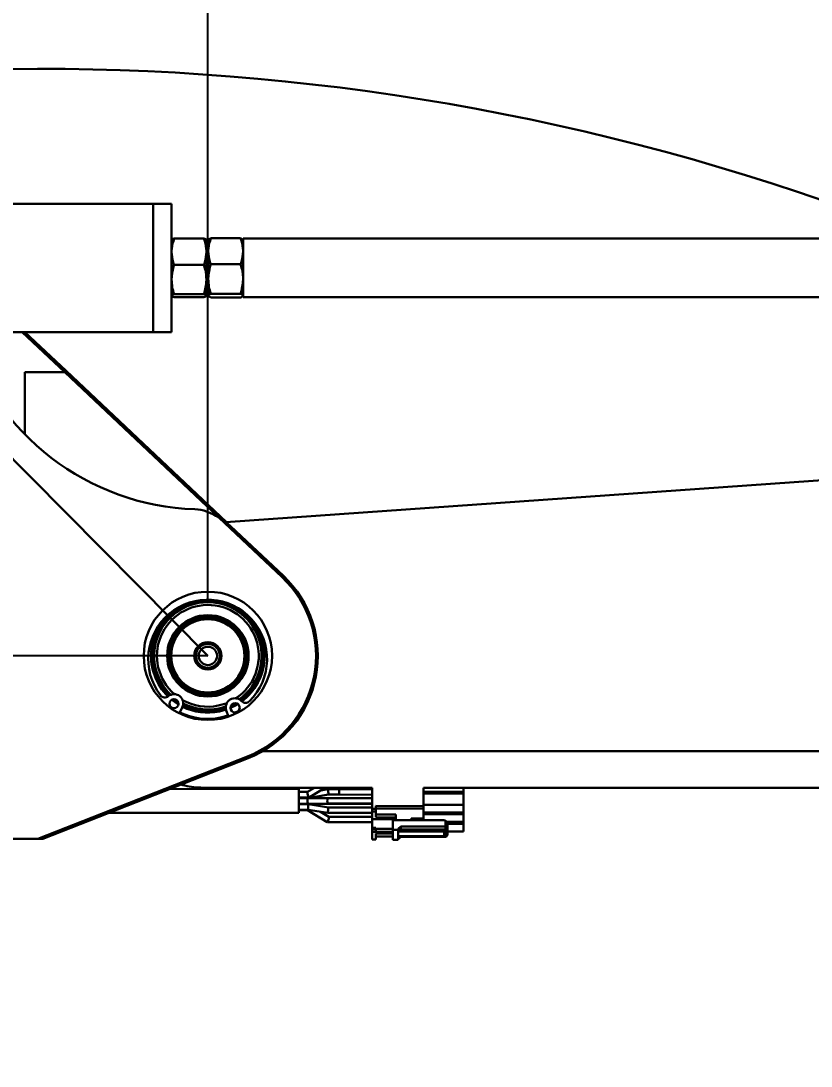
# Model space of a CAD drawing. Header units: millimetres. Extents: x 8 to 22425, y -1213 to 4973.
# Drawn here: x 17081.5 to 17297, y 4076.1 to 4361.2 of the extents above; entities that cross this region are included whole.
import ezdxf

# ---------------------------------------------------------------- set-up
doc = ezdxf.new("R2010")
doc.units = ezdxf.units.MM
doc.header["$PDSIZE"] = -1
doc.styles.get("Standard").update_dxf_attribs({"font": 'hyswlongfangsong.ttf'})
doc.dimstyles.new('ISO-25', dxfattribs={"dimscale": 25, "dimtxt": 3.5, "dimasz": 1.6, "dimexe": 1.25, "dimexo": 0.625, "dimtad": 1, "dimdec": 0, "dimzin": 9, "dimdsep": 46, "dimtxsty": 'Standard', "dimcen": 2.5, "dimadec": 0, "dimazin": 2, "dimtfac": 1, "dimtdec": 0, "dimtofl": 0, "dimtmove": 0, "dimatfit": 3, "dimfxl": 1, "dimarcsym": 0})

# ---------------------------------------------------------------- blocks, each defined once
blk = doc.blocks.new('*D141')
at = {"color": 0, "lineweight": -2, "transparency": 16777216}
for p, q in [((17132.49, 4203.66), (17132.49, 4456.35)), ((17832.49, 4203.66), (17832.49, 4456.35)), ((17172.49, 4425.1), (17792.49, 4425.1))]:
    blk.add_line(p, q, dxfattribs=at)
at = {"color": 0, "transparency": 16777216}
for points in [[(17172.49, 4431.77), (17172.49, 4418.43), (17132.49, 4425.1)], [(17792.49, 4431.77), (17792.49, 4418.43), (17832.49, 4425.1)]]:
    blk.add_solid(points, dxfattribs=at)
at = {"layer": 'Defpoints', "color": 0, "transparency": 16777216}
for p in [(17832.49, 4425.1), (17132.49, 4188.03), (17832.49, 4188.03)]:
    blk.add_point(p, dxfattribs=at)
at = {"color": 0, "transparency": 16777216, "insert": (17482.49, 4484.48), "char_height": 87.5, "attachment_point": 5}
blk.add_mtext('700', dxfattribs=at)
blk = doc.blocks.new('*D143')
at = {"color": 0, "lineweight": -2, "transparency": 16777216}
for p, q in [((17027.03, 4137.77), (17027.03, 4456.53)), ((17132.49, 4203.66), (17132.49, 4456.53)), ((16987.03, 4425.28), (16804.3, 4425.28)), ((17172.49, 4425.28), (17212.49, 4425.28))]:
    blk.add_line(p, q, dxfattribs=at)
at = {"color": 0, "transparency": 16777216}
for points in [[(16987.03, 4431.95), (16987.03, 4418.61), (17027.03, 4425.28)], [(17172.49, 4431.95), (17172.49, 4418.61), (17132.49, 4425.28)]]:
    blk.add_solid(points, dxfattribs=at)
at = {"layer": 'Defpoints', "color": 0, "transparency": 16777216}
for p in [(17027.03, 4425.28), (17132.49, 4188.03), (17027.03, 4122.15)]:
    blk.add_point(p, dxfattribs=at)
at = {"color": 0, "transparency": 16777216, "insert": (16875.66, 4484.65), "char_height": 87.5, "attachment_point": 5}
blk.add_mtext('105', dxfattribs=at)
blk = doc.blocks.new('*D144')
at = {"color": 0, "lineweight": -2, "transparency": 16777216}
for p, q in [((16818.47, 4228.03), (16818.47, 4268.03)), ((17116.86, 4188.03), (16787.22, 4188.03)), ((17058.03, 4078.1), (16787.22, 4078.1)), ((16818.47, 4038.1), (16818.47, 3854.26))]:
    blk.add_line(p, q, dxfattribs=at)
at = {"color": 0, "transparency": 16777216}
for points in [[(16811.8, 4228.03), (16825.14, 4228.03), (16818.47, 4188.03)], [(16811.8, 4038.1), (16825.14, 4038.1), (16818.47, 4078.1)]]:
    blk.add_solid(points, dxfattribs=at)
at = {"layer": 'Defpoints', "color": 0, "transparency": 16777216}
for p in [(17132.49, 4188.03), (16818.47, 4078.1), (17073.65, 4078.1)]:
    blk.add_point(p, dxfattribs=at)
at = {"color": 0, "transparency": 16777216, "insert": (16759.09, 3926.18), "char_height": 87.5, "attachment_point": 5, "rotation": 90}
blk.add_mtext('110', dxfattribs=at)
blk = doc.blocks.new('*D176')
at = {"color": 0, "lineweight": -2, "transparency": 16777216}
for p, q in [((17062.93, 4348.11), (16153, 4348.11)), ((16184.25, 2991.03), (16184.25, 4308.11)), ((17673.36, 2951.03), (16153, 2951.03))]:
    blk.add_line(p, q, dxfattribs=at)
at = {"color": 0, "transparency": 16777216}
for points in [[(16177.59, 4308.11), (16190.92, 4308.11), (16184.25, 4348.11)], [(16177.59, 2991.03), (16190.92, 2991.03), (16184.25, 2951.03)]]:
    blk.add_solid(points, dxfattribs=at)
at = {"layer": 'Defpoints', "color": 0, "transparency": 16777216}
for p in [(16184.25, 4348.11), (17078.56, 4348.11), (17688.99, 2951.03)]:
    blk.add_point(p, dxfattribs=at)
at = {"color": 0, "transparency": 16777216, "insert": (16124.88, 3649.57), "char_height": 87.5, "attachment_point": 5, "rotation": 90}
blk.add_mtext('1397', dxfattribs=at)

msp = doc.modelspace()

# ---------------------------------------------------------------- linework, layer by layer
at = {"color": 161, "linetype": 'Continuous', "lineweight": 30, "true_color": 0x67adff}
for p, q in [((17117.6, 4311.36), (17048.82, 4311.36)), ((17117.6, 4276.36), (17117.6, 4311.36)), ((17117.6, 4311.36), (17122.6, 4311.36)), ((17122.6, 4311.36), (17122.6, 4276.36)), ((17131.42, 4301.85), (17123.28, 4301.85)), ((17132.1, 4298.27), (17132.1, 4301.47)), ((17132.6, 4298.4), (17132.6, 4301.48)), ((17141.42, 4301.93), (17133.28, 4301.93)), ((17692.1, 4301.86), (17142.1, 4301.86)), ((17142.1, 4301.86), (17142.1, 4285.86)), ((17132.6, 4298.86), (17132.1, 4298.86)), ((17132.1, 4298.27), (17132.1, 4290.68)), ((17132.6, 4290.83), (17132.6, 4298.4)), ((17131.42, 4294.68), (17123.28, 4294.68)), ((17141.42, 4294.86), (17133.28, 4294.86)), ((17027.6, 4293.86), (17132.49, 4188.03)), ((17132.49, 4188.03), (17027.6, 4293.86)), ((17132.1, 4290.68), (17132.1, 4286.28)), ((17132.1, 4288.86), (17132.6, 4288.86)), ((17132.6, 4286.3), (17132.6, 4290.83)), ((17131.42, 4286.69), (17123.28, 4286.69)), ((17131.42, 4285.87), (17123.28, 4285.87)), ((17141.42, 4286.8), (17133.28, 4286.8)), ((17141.42, 4285.8), (17133.28, 4285.8)), ((17142.1, 4285.86), (17692.1, 4285.86)), ((17117.6, 4276.36), (17048.82, 4276.36)), ((17093.5, 4265.38), (17081.86, 4276.36)), ((17082.58, 4276.36), (17093.84, 4265.74)), ((17122.6, 4276.36), (17117.6, 4276.36)), ((17093.84, 4265.74), (17137.57, 4224.48)), ((17137.41, 4224.47), (17727.07, 4266.12)), ((17082.55, 4248.51), (17082.57, 4265.39)), ((17082.57, 4265.39), (17093.49, 4265.38)), ((17135.44, 4225.81), (17093.49, 4265.38)), ((17152.73, 4209.49), (17135.44, 4225.81)), ((17138.71, 4223.4), (17153.08, 4209.85)), ((17027.49, 4188.15), (17132.49, 4188.03)), ((17122.84, 4173.79), (17122.25, 4174.21)), ((17124.41, 4175.4), (17123.25, 4176.23)), ((17124.19, 4175.79), (17123.69, 4176.14)), ((17137.4, 4174.25), (17135.46, 4173.7)), ((17139.62, 4175.08), (17139.08, 4174.79)), ((17125.52, 4173.96), (17124.73, 4172.35)), ((17137.39, 4174.08), (17135.49, 4173.55)), ((17137.38, 4173.87), (17135.53, 4173.35)), ((17137.39, 4173.73), (17135.56, 4173.23)), ((17137.44, 4173.45), (17135.61, 4172.95)), ((17137.46, 4173.35), (17135.63, 4172.86)), ((17137.99, 4171.74), (17135.98, 4171.19)), ((17138.09, 4171.45), (17137.51, 4173.16)), ((17086.14, 4138.08), (17143.29, 4160.58)), ((17143.48, 4160.12), (17087.5, 4138.08)), ((17147.46, 4162.03), (17792.49, 4162.03)), ((17157.3, 4151.68), (17122.14, 4151.72)), ((17132.49, 4152.03), (17177.3, 4152.03)), ((17161.54, 4152.03), (17159.69, 4150.89)), ((17160.12, 4149.4), (17164.41, 4152.03)), ((17165.24, 4151.69), (17163.29, 4151.34)), ((17168.3, 4151.69), (17165.24, 4151.69)), ((17177.3, 4151.65), (17168.3, 4151.66)), ((17177.3, 4146.27), (17177.3, 4152.04)), ((17191.3, 4152.04), (17191.3, 4147.06)), ((17191.3, 4152.03), (17792.49, 4152.03)), ((17202.23, 4152.03), (17202.23, 4150.95)), ((17159.69, 4150.89), (17157.3, 4150.9)), ((17157.3, 4149.4), (17160.11, 4149.39)), ((17157.3, 4149.29), (17160.31, 4149.29)), ((17159.9, 4149.2), (17157.3, 4149.2)), ((17165.3, 4149.23), (17159.9, 4149.2)), ((17160.31, 4149.29), (17165.37, 4150.19)), ((17177.3, 4149.22), (17165.3, 4149.23)), ((17165.37, 4150.19), (17168.3, 4150.19)), ((17168.3, 4151.25), (17168.3, 4151.24)), ((17168.3, 4150.16), (17177.3, 4150.15)), ((17202.23, 4150.95), (17191.3, 4150.96)), ((17191.3, 4150.45), (17202.23, 4150.44)), ((17202.23, 4150.44), (17202.22, 4147.39)), ((17202.23, 4150.44), (17202.23, 4150.95)), ((17157.3, 4147.7), (17159.9, 4147.7)), ((17157.3, 4147.66), (17159.9, 4147.66)), ((17159.96, 4147.56), (17157.3, 4147.56)), ((17157.3, 4146.06), (17159.84, 4146.06)), ((17157.3, 4145.89), (17159.68, 4145.89)), ((17159.68, 4145.89), (17165.07, 4142.63)), ((17159.84, 4146.06), (17165.24, 4145.18)), ((17159.9, 4147.7), (17165.3, 4147.73)), ((17159.9, 4147.66), (17165.3, 4147.62)), ((17165.36, 4146.68), (17159.96, 4147.56)), ((17165.3, 4147.73), (17177.3, 4147.72)), ((17165.3, 4147.62), (17177.3, 4147.6)), ((17165.3, 4146.29), (17165.3, 4146.27)), ((17177.3, 4146.67), (17165.36, 4146.68)), ((17178.3, 4146.27), (17177.3, 4146.27)), ((17191.3, 4147.06), (17178.3, 4147.07)), ((17178.3, 4147.07), (17178.3, 4146.27)), ((17191.3, 4146.38), (17178.3, 4146.4)), ((17191.3, 4146.38), (17191.29, 4143.17)), ((17202.22, 4147.39), (17191.3, 4147.4)), ((17202.22, 4147.39), (17202.22, 4145.33)), ((17105.68, 4145.24), (17157.3, 4145.18)), ((17165.5, 4144.13), (17163.21, 4145.51)), ((17165.24, 4145.18), (17177.3, 4145.17)), ((17177.3, 4144.12), (17165.49, 4144.13)), ((17177.29, 4143.53), (17177.3, 4145.6)), ((17177.29, 4143.53), (17178.29, 4143.52)), ((17177.29, 4143.47), (17178.29, 4143.47)), ((17177.29, 4143.47), (17177.29, 4141.07)), ((17177.3, 4145.6), (17178.3, 4145.6)), ((17178.29, 4143.52), (17183.79, 4143.52)), ((17178.3, 4143.98), (17178.3, 4145.6)), ((17178.3, 4144.78), (17183.8, 4144.78)), ((17183.8, 4143.97), (17178.3, 4143.98)), ((17182.93, 4140.59), (17182.94, 4143.18)), ((17182.94, 4143.18), (17196.84, 4143.16)), ((17183.79, 4143.52), (17183.8, 4143.97)), ((17183.8, 4143.97), (17183.8, 4144.78)), ((17187.94, 4143.65), (17190.94, 4143.65)), ((17187.94, 4143.2), (17187.94, 4143.65)), ((17187.94, 4143.2), (17188.13, 4143.17)), ((17190.94, 4143.65), (17190.94, 4143.19)), ((17202.22, 4145.33), (17191.3, 4145.34)), ((17202.22, 4144.79), (17191.3, 4144.8)), ((17197.33, 4141.47), (17197.34, 4143.04)), ((17202.22, 4145.33), (17202.22, 4144.79)), ((17202.22, 4144.79), (17202.22, 4142.74)), ((17165.08, 4142.63), (17177.29, 4142.62)), ((17177.29, 4141.07), (17178.29, 4141.07)), ((17177.29, 4140.72), (17177.29, 4141.07)), ((17178.29, 4140.71), (17177.29, 4140.72)), ((17178.29, 4140.04), (17177.29, 4140.04)), ((17177.29, 4137.97), (17177.29, 4140.04)), ((17178.29, 4140.71), (17178.29, 4141.07)), ((17178.29, 4140.84), (17182.93, 4140.84)), ((17182.93, 4140.04), (17178.29, 4140.04)), ((17182.93, 4140.59), (17184.43, 4140.59)), ((17182.93, 4137.8), (17182.93, 4140.59)), ((17184.43, 4140.86), (17185.13, 4141.48)), ((17184.43, 4140.86), (17184.43, 4140.59)), ((17185.13, 4140.71), (17184.43, 4140.08)), ((17184.43, 4137.8), (17184.43, 4140.59)), ((17196.93, 4140.07), (17184.43, 4140.08)), ((17185.13, 4141.48), (17197.33, 4141.47)), ((17185.13, 4141.48), (17185.13, 4140.71)), ((17185.13, 4140.71), (17197.33, 4140.69)), ((17196.92, 4138.83), (17196.93, 4140.07)), ((17197.69, 4140.56), (17197.28, 4140.2)), ((17197.28, 4138.96), (17197.28, 4140.2)), ((17197.33, 4140.69), (17197.33, 4141.47)), ((17202.22, 4142.74), (17197.64, 4142.74)), ((17197.69, 4140.56), (17197.69, 4139.32)), ((17202.22, 4142.2), (17197.81, 4142.2)), ((17197.83, 4141.68), (17197.83, 4142.04)), ((17197.83, 4141.14), (17197.83, 4141.68)), ((17197.83, 4141.14), (17197.83, 4140.88)), ((17197.83, 4139.63), (17197.83, 4140.88)), ((17197.83, 4140.15), (17202.22, 4140.14)), ((17202.22, 4142.74), (17202.22, 4142.2)), ((17202.22, 4142.2), (17202.22, 4140.14)), ((17086.14, 4138.08), (16999.74, 4138.18)), ((17178.29, 4137.97), (17177.29, 4137.97)), ((17177.29, 4137.92), (17178.29, 4137.92)), ((17178.29, 4137.97), (17178.29, 4139.59)), ((17178.29, 4139.59), (17182.93, 4139.58)), ((17178.29, 4138.77), (17182.93, 4138.77)), ((17178.29, 4138.72), (17182.93, 4138.71)), ((17182.93, 4137.8), (17184.43, 4137.8)), ((17196.92, 4138.83), (17184.43, 4138.84)), ((17184.43, 4138.06), (17185.13, 4138.69)), ((17185.13, 4138.84), (17185.13, 4138.69)), ((17185.13, 4138.69), (17197.33, 4138.67)), ((17197.69, 4139.32), (17197.28, 4138.96)), ((17197.33, 4138.67), (17197.33, 4139)), ((17197.83, 4139.35), (17197.83, 4139.63))]:
    msp.add_line(p, q, dxfattribs=at)
at = {"color": 161, "linetype": 'Continuous', "lineweight": 30, "true_color": 0x67adff, "flags": 128}
for points in [[(17152.73, 4209.49), (17152.8, 4209.56), (17152.86, 4209.63), (17152.92, 4209.69), (17152.98, 4209.75), (17153.02, 4209.79), (17153.05, 4209.83), (17153.07, 4209.85), (17153.08, 4209.85)], [(17124.47, 4174.77), (17124.23, 4174.92), (17122.63, 4176.07)], [(17124.48, 4174.88), (17124.28, 4175), (17122.72, 4176.13)], [(17124.46, 4175.22), (17124.43, 4175.24), (17123.06, 4176.22)], [(17137.69, 4175.16), (17137.45, 4175.07), (17135.31, 4174.44)], [(17140.57, 4174.92), (17140.02, 4174.6), (17138.67, 4173.93)], [(17140.66, 4174.86), (17140.07, 4174.51), (17138.67, 4173.82)], [(17140.26, 4175.06), (17139.88, 4174.84), (17138.73, 4174.26)], [(17140.07, 4175.1), (17139.82, 4174.96), (17138.81, 4174.44)], [(17140.79, 4172.97), (17140.58, 4172.86), (17140.15, 4172.63)], [(17143.29, 4160.58), (17143.33, 4160.49), (17143.36, 4160.41), (17143.4, 4160.32), (17143.42, 4160.25), (17143.45, 4160.2), (17143.46, 4160.15), (17143.47, 4160.13), (17143.48, 4160.12)], [(17157.3, 4149.91), (17157.3, 4150.77), (17157.3, 4151.38), (17157.3, 4151.66), (17157.3, 4151.68)], [(17168.3, 4151.69), (17168.3, 4151.64), (17168.3, 4151.49), (17168.3, 4151.25)], [(17157.3, 4145.18), (17157.3, 4145.19), (17157.3, 4145.43), (17157.3, 4145.99), (17157.3, 4146.82), (17157.3, 4147.82), (17157.3, 4148.89), (17157.3, 4149.91)], [(17168.3, 4150.16), (17168.3, 4150.16), (17168.3, 4150.24), (17168.3, 4150.42), (17168.3, 4150.67), (17168.3, 4150.96), (17168.3, 4151.24)], [(17177.3, 4145.6), (17177.3, 4145.65), (17177.3, 4145.72), (17177.3, 4145.8), (17177.3, 4145.89), (17177.3, 4145.98), (17177.3, 4146.08), (17177.3, 4146.18), (17177.3, 4146.27)], [(17178.3, 4145.6), (17178.3, 4145.65), (17178.3, 4145.72), (17178.3, 4145.8), (17178.3, 4145.89), (17178.3, 4145.98), (17178.3, 4146.08), (17178.3, 4146.18), (17178.3, 4146.27)], [(17191.3, 4146.38), (17191.3, 4146.44), (17191.3, 4146.5), (17191.3, 4146.58), (17191.3, 4146.67), (17191.3, 4146.77), (17191.3, 4146.87), (17191.3, 4146.96), (17191.3, 4147.06)], [(17190.74, 4143.17), (17190.81, 4143.18), (17190.94, 4143.19)], [(17177.29, 4140.04), (17177.29, 4140.1), (17177.29, 4140.16), (17177.29, 4140.24), (17177.29, 4140.33), (17177.29, 4140.43), (17177.29, 4140.53), (17177.29, 4140.62), (17177.29, 4140.72)], [(17178.29, 4140.04), (17178.29, 4140.09), (17178.29, 4140.16), (17178.29, 4140.24), (17178.29, 4140.33), (17178.29, 4140.43), (17178.29, 4140.53), (17178.29, 4140.62), (17178.29, 4140.71)], [(17086.14, 4138.08), (17086.4, 4138.08), (17086.66, 4138.08), (17086.89, 4138.08), (17087.1, 4138.08), (17087.27, 4138.08), (17087.4, 4138.08), (17087.47, 4138.08), (17087.5, 4138.08)]]:
    msp.add_lwpolyline(points, dxfattribs=at)
at = {"color": 161, "linetype": 'Continuous', "lineweight": 30, "true_color": 0x67adff}
for centre, radius in [((17132.49, 4188.03), 17.5), ((17132.49, 4188.03), 11.1), ((17132.49, 4188.03), 10.9), ((17132.49, 4188.03), 10.7), ((17132.49, 4188.03), 10.5), ((17132.49, 4188.03), 10), ((17132.49, 4188.03), 3.75), ((17132.49, 4188.03), 3.25), ((17132.49, 4188.03), 2.5), ((17123.24, 4174.98), 1.25), ((17139.92, 4173.86), 1.25)]:
    msp.add_circle(centre, radius, dxfattribs=at)
at = {"lineweight": 30}
msp.add_arc((17086.79, 3698.16), 650, 47.43884, 134.01229, dxfattribs=at)
at = {"color": 161, "linetype": 'Continuous', "lineweight": 30, "true_color": 0x67adff}
for centre, radius, start, end in [((17131.24, 4295.98), 68, 196.7701, 268.082), ((17124.82, 4235.99), 42.96, 136.1609, 136.8236), ((17128.63, 4218.03), 10, 69.3738, 88.082), ((17124.82, 4207.9), 20.82, 59.3346, 69.3738), ((17132.49, 4188.03), 29.5, 291.4876, 46.6663), ((17132.49, 4188.03), 30, 291.4876, 46.6663), ((17132.43, 4187.13), 16.2, 314.8099, 217.5239), ((17132.49, 4188.03), 15.12, 306.497, 225.8367), ((17132.49, 4188.03), 14.99, 306.4413, 225.5799), ((17132.49, 4188.03), 14.79, 306.0922, 226.2416), ((17132.49, 4188.03), 15.5, 126.1419, 225.5891), ((17132.49, 4188.03), 15.4, 114.1875, 225.6425), ((17132.49, 4188.03), 14.63, 305.8154, 226.5184), ((17132.49, 4188.03), 13.88, 303.4117, 228.922), ((17132.49, 4188.03), 15.4, 306.4348, 58.1462), ((17132.49, 4188.03), 15.5, 306.7447, 46.1919), ((17120.77, 4178.18), 1.5, 217.5239, 308.9177), ((17123.28, 4175.07), 2.5, 333.6669, 128.9177), ((17132.49, 4188.03), 13.88, 240.3191, 281.7085), ((17132.49, 4188.03), 15.4, 243.5986, 281.7085), ((17132.49, 4188.03), 15.12, 243.4044, 281.7085), ((17132.49, 4188.03), 14.99, 243.2704, 281.7085), ((17132.49, 4188.03), 14.79, 242.9996, 281.7085), ((17132.49, 4188.03), 14.63, 242.7227, 281.7085), ((17139.88, 4173.96), 2.5, 43.4161, 198.6669), ((17142.79, 4176.71), 1.5, 223.4161, 314.8099), ((17132.49, 4188.03), 17.2, 243.6669, 281.7085), ((17132.49, 4188.03), 15.5, 243.6366, 281.7085), ((17197.8, 4143.48), 20.51, 179.8611, 180.0143), ((17198.8, 4143.47), 20.51, 179.8611, 180.0143), ((17187.96, 4142.91), 0.741, 20.6455, 91.948), ((17190.91, 4142.91), 0.741, 87.8927, 159.2682), ((17196.84, 4142.07), 1.1, 62.9623, 90.0804), ((17196.93, 4140.6), 0.532, 269.4631, 310.915), ((17197.36, 4141.17), 0.475, 266.8248, 356.4186), ((17197.41, 4140.88), 0.423, 310.7373, 359.2646), ((17197.8, 4137.92), 20.51, 179.8611, 180.0143), ((17186.19, 4137.93), 7.9, 179.7388, 180.1367), ((17196.93, 4139.36), 0.532, 269.4181, 310.926), ((17197.41, 4139.64), 0.422, 310.7178, 359.2496)]:
    msp.add_arc(centre, radius, start, end, dxfattribs=at)
for centre, major_axis, ratio, start_param, end_param in [((17032.7, 4322.74), (60.8, -57.36), 0.005982, 6.276831, 6.283185), ((17165.3, 4150.94), (-0.066, 0.75), 0.041018, 3.145235, 6.286828), ((17159.9, 4150.14), (-0.212, 0.749), 0.191637, 0.054278, 3.195871), ((17159.9, 4148.45), (-0.002, 0.75), 0.330013, 0.001095, 3.142688), ((17160.24, 4150.04), (-0.066, 0.75), 0.041018, 3.145235, 3.926104), ((17165.3, 4148.48), (-0.002, 0.75), 0.330013, 6.28209, 9.423683), ((17159.89, 4146.64), (0.209, 0.749), 0.178461, 3.191204, 3.873195), ((17159.9, 4146.81), (0.061, 0.75), 0.044354, 6.27962, 8.92059), ((17159.9, 4146.81), (0.061, 0.75), 0.044354, 2.637404, 3.138027), ((17159.9, 4148.41), (0.003, 0.75), 0.330013, 3.140478, 3.47641), ((17165.3, 4145.93), (0.061, 0.75), 0.044354, 1.101667, 3.145158), ((17165.3, 4148.37), (0.003, 0.75), 0.330013, 3.140478, 3.699272), ((17165.3, 4145.93), (0.061, 0.75), 0.044354, 0.003566, 1.066608), ((17165.28, 4143.38), (0.209, 0.749), 0.178461, 3.091982, 5.712855), ((17165.28, 4143.38), (0.209, 0.749), 0.178461, 5.712855, 6.233574), ((17197.33, 4141.69), (0.5, -0.001), 0.435067, 4.712389, 6.283185), ((17197.33, 4139.35), (0.001, 0.673), 0.743147, 3.141593, 4.712389)]:
    msp.add_ellipse(centre, major_axis=major_axis, ratio=ratio, start_param=start_param, end_param=end_param, dxfattribs=at)
for points, knots in [([(17122.6, 4298.27), (17122.61, 4298.55), (17122.64, 4299.77), (17123.01, 4300.95), (17123.28, 4301.85)], [0, 0, 0, 0, 0.235072, 1, 1, 1, 1]), ([(17123.28, 4301.85), (17123.09, 4301.79), (17122.71, 4301.65), (17122.64, 4301.52), (17122.6, 4301.45)], [0, 0, 0, 0, 0.49546, 1, 1, 1, 1]), ([(17131.42, 4301.85), (17131.7, 4300.95), (17132.06, 4299.77), (17132.1, 4298.55), (17132.1, 4298.27)], [0, 0, 0, 0, 0.764927, 1, 1, 1, 1]), ([(17132.1, 4301.45), (17132.1, 4301.46), (17132.09, 4301.59), (17131.75, 4301.73), (17131.42, 4301.85)], [0, 0, 0, 0, 0.07022, 1, 1, 1, 1]), ([(17132.6, 4298.4), (17132.61, 4298.68), (17132.64, 4299.87), (17133.01, 4301.04), (17133.28, 4301.93)], [0, 0, 0, 0, 0.235078, 1, 1, 1, 1]), ([(17133.28, 4301.93), (17133.09, 4301.85), (17132.71, 4301.69), (17132.64, 4301.52), (17132.6, 4301.43)], [0, 0, 0, 0, 0.495458, 1, 1, 1, 1]), ([(17141.42, 4301.93), (17141.7, 4301.04), (17142.06, 4299.87), (17142.1, 4298.68), (17142.1, 4298.4)], [0, 0, 0, 0, 0.764922, 1, 1, 1, 1]), ([(17142.1, 4301.43), (17142.1, 4301.44), (17142.09, 4301.61), (17141.75, 4301.78), (17141.42, 4301.93)], [0, 0, 0, 0, 0.070222, 1, 1, 1, 1]), ([(17123.28, 4294.68), (17123.2, 4294.93), (17122.8, 4296.1), (17122.69, 4297.31), (17122.6, 4298.27)], [0, 0, 0, 0, 0.21511, 1, 1, 1, 1]), ([(17132.1, 4298.27), (17132.02, 4297.31), (17131.91, 4296.1), (17131.51, 4294.93), (17131.42, 4294.68)], [0, 0, 0, 0, 0.78489, 1, 1, 1, 1]), ([(17133.28, 4294.86), (17133.2, 4295.11), (17132.8, 4296.26), (17132.69, 4297.46), (17132.6, 4298.4)], [0, 0, 0, 0, 0.2151048, 1, 1, 1, 1]), ([(17142.1, 4298.4), (17142.02, 4297.46), (17141.91, 4296.26), (17141.51, 4295.11), (17141.42, 4294.86)], [0, 0, 0, 0, 0.7848952, 1, 1, 1, 1]), ([(17122.6, 4290.68), (17122.6, 4290.78), (17122.61, 4292.13), (17122.96, 4293.45), (17123.28, 4294.68)], [0, 0, 0, 0, 0.0702102, 1, 1, 1, 1]), ([(17131.42, 4294.68), (17131.61, 4294.03), (17132, 4292.72), (17132.07, 4291.37), (17132.1, 4290.68)], [0, 0, 0, 0, 0.495473, 1, 1, 1, 1]), ([(17132.6, 4290.83), (17132.6, 4290.93), (17132.61, 4292.29), (17132.96, 4293.62), (17133.28, 4294.86)], [0, 0, 0, 0, 0.070218, 1, 1, 1, 1]), ([(17141.42, 4294.86), (17141.61, 4294.21), (17142, 4292.89), (17142.07, 4291.52), (17142.1, 4290.83)], [0, 0, 0, 0, 0.495466, 1, 1, 1, 1]), ([(17123.28, 4286.69), (17123.09, 4287.34), (17122.71, 4288.65), (17122.64, 4290), (17122.6, 4290.68)], [0, 0, 0, 0, 0.4954484, 1, 1, 1, 1]), ([(17132.1, 4290.68), (17132.1, 4290.59), (17132.09, 4289.24), (17131.75, 4287.92), (17131.42, 4286.69)], [0, 0, 0, 0, 0.070235, 1, 1, 1, 1]), ([(17133.28, 4286.8), (17133.09, 4287.45), (17132.71, 4288.77), (17132.64, 4290.14), (17132.6, 4290.83)], [0, 0, 0, 0, 0.4954656, 1, 1, 1, 1]), ([(17142.1, 4290.83), (17142.1, 4290.73), (17142.09, 4289.37), (17141.75, 4288.04), (17141.42, 4286.8)], [0, 0, 0, 0, 0.070218, 1, 1, 1, 1]), ([(17122.6, 4286.28), (17122.6, 4286.29), (17122.61, 4286.43), (17122.96, 4286.56), (17123.28, 4286.69)], [0, 0, 0, 0, 0.07022, 1, 1, 1, 1]), ([(17123.28, 4285.87), (17123.09, 4285.94), (17122.71, 4286.07), (17122.64, 4286.21), (17122.6, 4286.28)], [0, 0, 0, 0, 0.495459, 1, 1, 1, 1]), ([(17131.42, 4286.69), (17131.61, 4286.62), (17132, 4286.49), (17132.07, 4286.35), (17132.1, 4286.28)], [0, 0, 0, 0, 0.49546, 1, 1, 1, 1]), ([(17132.1, 4286.28), (17132.1, 4286.27), (17132.09, 4286.13), (17131.75, 4286), (17131.42, 4285.87)], [0, 0, 0, 0, 0.070221, 1, 1, 1, 1]), ([(17132.6, 4286.3), (17132.6, 4286.31), (17132.61, 4286.48), (17132.96, 4286.64), (17133.28, 4286.8)], [0, 0, 0, 0, 0.07022, 1, 1, 1, 1]), ([(17133.28, 4285.8), (17133.09, 4285.88), (17132.71, 4286.04), (17132.64, 4286.21), (17132.6, 4286.3)], [0, 0, 0, 0, 0.495457, 1, 1, 1, 1]), ([(17141.42, 4286.8), (17141.61, 4286.71), (17142, 4286.55), (17142.07, 4286.38), (17142.1, 4286.3)], [0, 0, 0, 0, 0.495458, 1, 1, 1, 1]), ([(17142.1, 4286.3), (17142.1, 4286.28), (17142.09, 4286.11), (17141.75, 4285.95), (17141.42, 4285.8)], [0, 0, 0, 0, 0.070223, 1, 1, 1, 1]), ([(17135.44, 4225.81), (17136.02, 4225.44), (17137.08, 4224.77), (17138.08, 4223.96), (17138.55, 4223.55), (17138.61, 4223.5), (17138.65, 4223.46), (17138.67, 4223.44), (17138.69, 4223.43), (17138.7, 4223.42), (17138.71, 4223.41), (17138.71, 4223.41), (17138.71, 4223.4), (17138.71, 4223.4), (17138.71, 4223.4)], [0, 0, 0, 0, 0.500365, 0.913808, 0.946061, 0.964325, 0.976065, 0.983881, 0.989168, 0.992795, 0.996607, 0.99803, 0.999471, 1, 1, 1, 1]), ([(17132.49, 4152.03), (17132.48, 4152.03), (17130.77, 4152.03), (17128.3, 4152.13), (17125.87, 4152.71), (17125.12, 4152.89)], [0, 0, 0, 0, 0.004541, 0.692759, 1, 1, 1, 1]), ([(17197.83, 4142.04), (17197.83, 4142.05), (17197.83, 4142.21), (17197.79, 4142.49), (17197.62, 4142.8), (17197.47, 4142.97), (17197.37, 4143.03), (17197.34, 4143.04)], [0, 0, 0, 0, 0.005341, 0.427994, 0.702833, 0.905225, 1, 1, 1, 1])]:
    msp.add_open_spline(points, degree=3, knots=knots, dxfattribs=at)

# ---------------------------------------------------------------- dimensions: what is measured, and where the dimension line sits
for base, p2, picture, middle in [((17027.03, 4425.28), (17027.03, 4122.15), '*D143', (16875.66, 4484.65)), ((17832.49, 4425.1), (17832.49, 4188.03), '*D141', (17482.49, 4484.48))]:
    dim = msp.add_linear_dim(base=base, p1=(17132.49, 4188.03), p2=p2, dimstyle='ISO-25')
    dim.commit()
    dim.dimension.update_dxf_attribs({"geometry": picture, "text_midpoint": middle})
for base, p1, p2, picture, middle in [((16184.25, 4348.11), (17688.99, 2951.03), (17078.56, 4348.11), '*D176', (16124.88, 3649.57)), ((16818.47, 4078.1), (17132.49, 4188.03), (17073.65, 4078.1), '*D144', (16759.09, 3926.18))]:
    dim = msp.add_linear_dim(base=base, p1=p1, p2=p2, angle=90, dimstyle='ISO-25')
    dim.commit()
    dim.dimension.update_dxf_attribs({"geometry": picture, "text_midpoint": middle})

doc.saveas('drawing.dxf')
